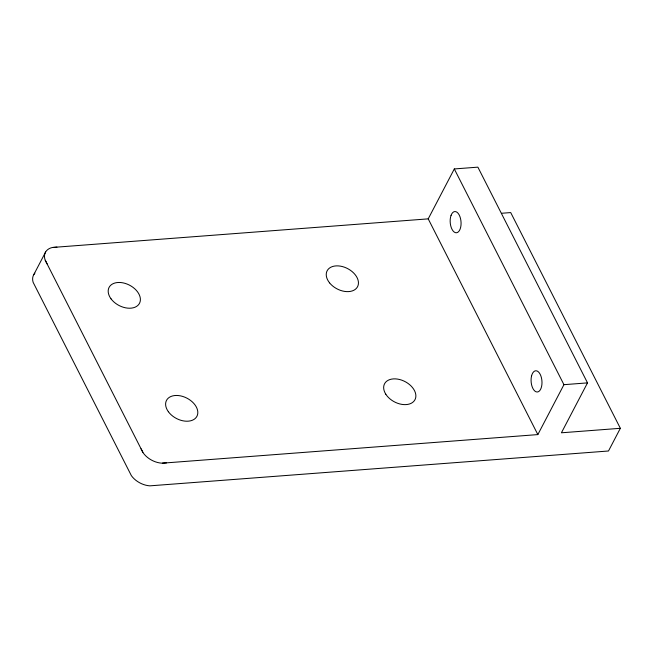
<?xml version="1.0" encoding="UTF-8"?>
<svg xmlns="http://www.w3.org/2000/svg" width="653" height="653" viewBox="0 0 653 653"><rect width="100%" height="100%" fill="white"/><g stroke="black" fill="none" stroke-linecap="round" stroke-linejoin="round"><path stroke-width="0.98" d="M33.768 274.668L45.628 251.985M162.426 463.165L537.843 434.588L428.213 218.861L454.308 168.947L477.882 167.152L587.512 382.878L561.417 432.792L620.35 428.303L510.719 212.576L501.577 213.27M537.843 434.588L563.939 384.674L454.308 168.947M620.35 428.303L608.49 450.994L149.863 485.848A18.211 12.138 27.6 0 1 131.375 475.662L33.148 282.365A18.211 12.138 27.6 0 1 34.903 273.158M166.556 462.846L161.724 463.165A18.211 12.138 27.6 0 1 143.244 452.97L141.048 448.782M52.795 247.438L428.213 218.861M563.939 384.674L587.512 382.878M56.933 247.12L52.15 247.536A18.211 12.138 27.6 0 0 45.008 259.674L47.081 263.877M45.245 260.269L142.876 452.39M451.068 215.335A10.644 5.42 85.6 0 0 455.263 232.615A10.644 5.42 85.6 0 0 460.512 218.51A10.644 5.42 85.6 0 0 451.068 215.335M531.501 376.185A10.644 5.42 85.6 0 0 537.199 392.004A10.644 5.42 85.6 0 0 540.896 375.957A10.644 5.42 85.6 0 0 531.501 376.185M111.026 298.829A17.174 11.444 27.6 0 0 138.844 304.347A17.174 11.444 27.6 0 0 122.993 282.855A17.174 11.444 27.6 0 0 111.026 298.829M329.585 282.888A17.174 11.444 27.6 0 0 357.248 287.247A17.174 11.444 27.6 0 0 340.197 266.106A17.174 11.444 27.6 0 0 329.585 282.888M385.817 394.241A17.174 11.444 27.6 0 0 413.733 401.448A17.174 11.444 27.6 0 0 399.75 379.548A17.174 11.444 27.6 0 0 385.817 394.241M168.368 411.716A17.174 11.444 27.6 0 0 196.202 417.43A17.174 11.444 27.6 0 0 180.563 395.881A17.174 11.444 27.6 0 0 168.368 411.716"/></g></svg>
